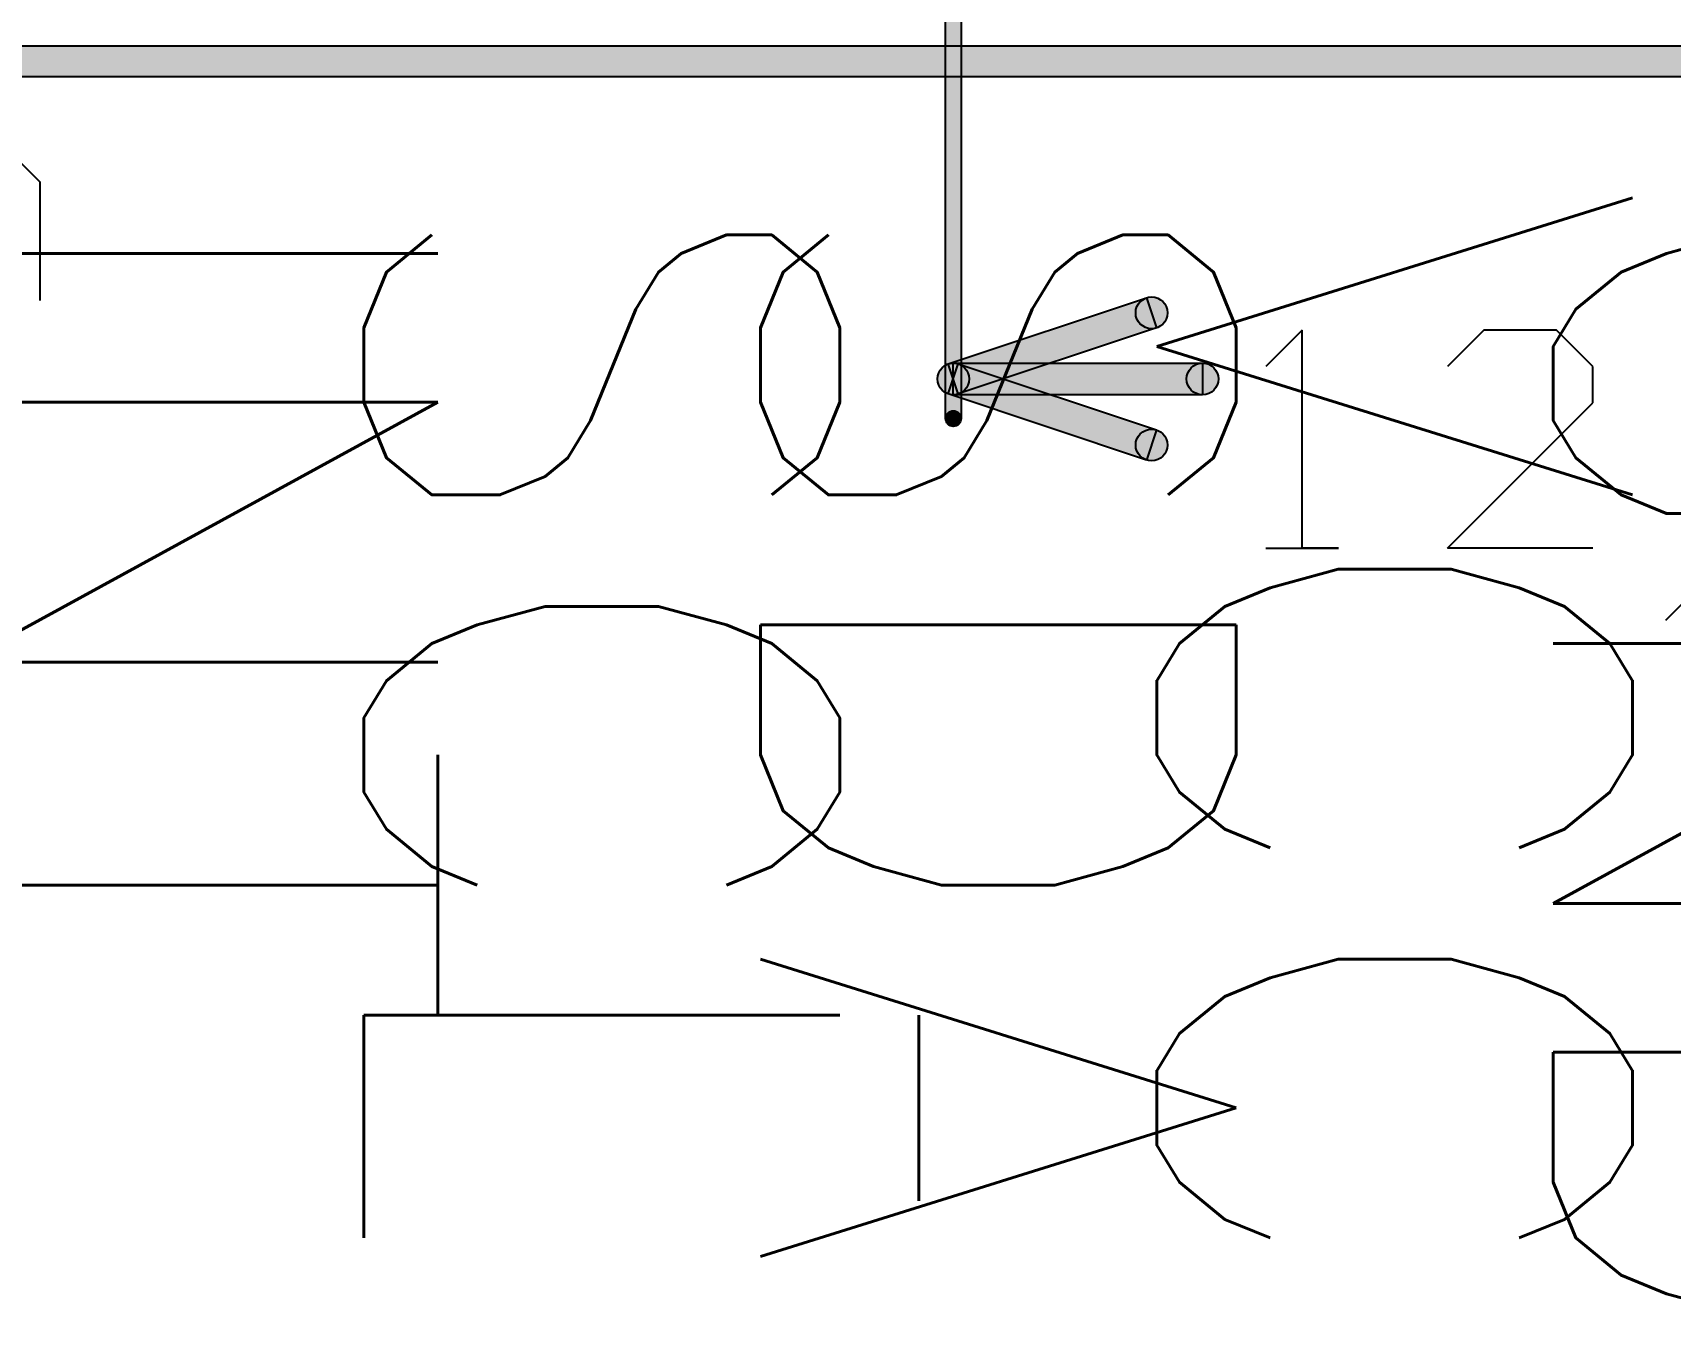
# Model space of a CAD drawing. Header units: millimetres. Extents: x -4 to 157, y -60 to 103.
# Drawn here: x 49.78 to 91.09, y -60.35 to -28.08 of the extents above; entities that cross this region are included whole.
import ezdxf

# ---------------------------------------------------------------- set-up
doc = ezdxf.new("R2010")
doc.units = ezdxf.units.MM
for name, color, linetype, true_color in [('Mechanical17', 7, 'Continuous', 0x7f7f00), ('Mechanical18', 7, 'Continuous', 0x7f7f00), ('TopOverlay', 2, 'Continuous', 0xffff00)]:
    doc.layers.add(name, color=color, linetype=linetype, true_color=true_color)
doc.styles.add('textstyle13', font='standard')
doc.styles.add('textstyle15', font='standard')
doc.styles.add('textstyle19', font='standard')
doc.styles.add('textstyle24', font='standard')
doc.styles.add('textstyle27', font='standard')

msp = doc.modelspace()

# ---------------------------------------------------------------- hatches: boundary and pattern name
at = {"layer": 'Mechanical18', "true_color": 0x7f7f00}
for points in [[(73.197, -37.811), (72.803, -37.811), (72.803, 25), (73.197, 25)], [(73.126, -37.19), (72.874, -36.432), (77.874, -34.765), (78.126, -35.524)], [(72.874, -37.19), (73.126, -36.432), (78.126, -38.098), (77.874, -38.857)], [(73, -37.211), (73, -36.411), (79.286, -36.411), (79.286, -37.211)]]:
    msp.add_hatch(color=56, dxfattribs=at).paths.add_polyline_path(points, flags=0)
h = msp.add_hatch(color=56, dxfattribs=at)
edge = h.paths.add_edge_path(flags=0)
edge.add_arc((78, -35.144), 0.4, 0, 360)
h = msp.add_hatch(color=56, dxfattribs=at)
edge = h.paths.add_edge_path(flags=0)
edge.add_arc((73, -36.811), 0.4, 0, 360)
h = msp.add_hatch(color=56, dxfattribs=at)
edge = h.paths.add_edge_path(flags=0)
edge.add_arc((73, -36.811), 0.4, 0, 360)
h = msp.add_hatch(color=56, dxfattribs=at)
edge = h.paths.add_edge_path(flags=0)
edge.add_arc((73, -36.811), 0.4, 0, 360)
h = msp.add_hatch(color=56, dxfattribs=at)
edge = h.paths.add_edge_path(flags=0)
edge.add_arc((79.286, -36.811), 0.4, 0, 360)
h = msp.add_hatch(color=56, dxfattribs=at)
edge = h.paths.add_edge_path(flags=0)
edge.add_arc((73, -37.811), 0.197, 0, 360)
h = msp.add_hatch(color=56, dxfattribs=at)
edge = h.paths.add_edge_path(flags=0)
edge.add_arc((78, -38.478), 0.4, 0, 360)
at = {"layer": 'TopOverlay', "true_color": 0xffff00}
msp.add_hatch(color=2, dxfattribs=at).paths.add_polyline_path([(48, -29.194), (48, -28.406), (98, -28.406), (98, -29.194)], flags=0)

# ---------------------------------------------------------------- linework, layer by layer
at = {"layer": 'Mechanical18', "color": 56, "true_color": 0x7f7f00}
for p, q in [((72.803, -37.811), (72.803, 25)), ((73.197, 25), (73.197, -37.811)), ((72.874, -36.432), (77.874, -34.765)), ((77.874, -34.765), (78.126, -35.524)), ((78.126, -35.524), (73.126, -37.19)), ((73.126, -37.19), (72.874, -36.432)), ((72.874, -37.19), (73.126, -36.432)), ((73, -37.211), (73, -36.411)), ((73, -36.411), (79.286, -36.411)), ((73.126, -36.432), (78.126, -38.098)), ((79.286, -36.411), (79.286, -37.211)), ((77.874, -38.857), (72.874, -37.19)), ((79.286, -37.211), (73, -37.211)), ((73.197, -37.811), (72.803, -37.811)), ((78.126, -38.098), (77.874, -38.857))]:
    msp.add_line(p, q, dxfattribs=at)
at = {"layer": 'Mechanical18'}
for p, q in [((48.959, -30.836), (49.959, -31.836)), ((49.959, -31.836), (49.959, -34.835)), ((81.803, -35.578), (80.886, -36.495)), ((81.803, -41.077), (81.803, -35.578)), ((86.384, -35.578), (85.468, -36.495)), ((88.217, -35.578), (86.384, -35.578)), ((89.134, -36.495), (88.217, -35.578)), ((89.134, -37.411), (89.134, -36.495)), ((85.468, -41.077), (89.134, -37.411)), ((80.886, -41.077), (82.719, -41.077)), ((82.719, -41.077), (81.803, -41.077)), ((89.134, -41.077), (85.468, -41.077)), ((91.883, -41.993), (90.966, -42.909))]:
    msp.add_line(p, q, dxfattribs=at)
for centre, radius in [((78, -35.144), 0.4), ((73, -36.811), 0.4), ((73, -36.811), 0.4), ((73, -36.811), 0.4), ((79.286, -36.811), 0.4), ((73, -37.811), 0.197), ((78, -38.478), 0.4)]:
    msp.add_circle(centre, radius, dxfattribs=at)
at = {"layer": 'TopOverlay', "color": 2, "true_color": 0xffff00}
for p, q in [((48, -28.406), (98, -28.406)), ((98, -29.194), (48, -29.194))]:
    msp.add_line(p, q, dxfattribs=at)

# ---------------------------------------------------------------- texts
at = {"layer": 'Mechanical17'}
for s, style, p in [('VCC', 'textstyle13', (78.133, -31.772)), ('SCL', 'textstyle15', (58.133, -31.772)), ('SDA', 'textstyle19', (68.133, -31.772)), ('GND', 'textstyle27', (88.133, -31.772)), ('INT', 'textstyle24', (48, -31.772))]:
    msp.add_text(s, height=12, rotation=270, dxfattribs=dict(at, style=style)).set_placement(p)

doc.saveas('drawing.dxf')
